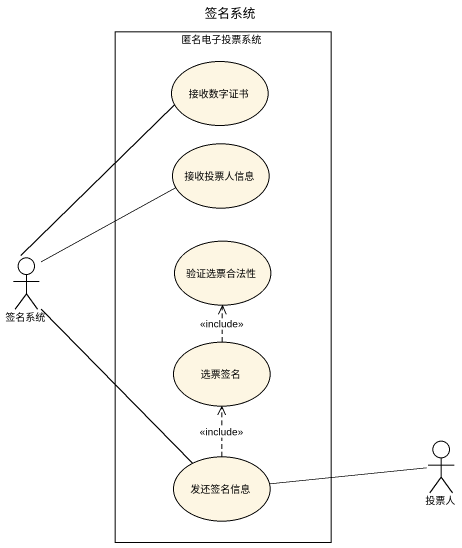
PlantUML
@startuml
title 签名系统
rectangle 匿名电子投票系统 {
  usecase 接收数字证书
  usecase 接收投票人信息
  usecase 验证选票合法性
  usecase 选票签名
  usecase 发还签名信息
}
actor 签名系统
actor 投票人
签名系统 -up- 接收数字证书
签名系统 -up- 接收投票人信息
签名系统 -- 发还签名信息
选票签名 .up.> 验证选票合法性 : <<include>>
发还签名信息 .up.> 选票签名 : <<include>>
发还签名信息 -right- 投票人
@enduml
